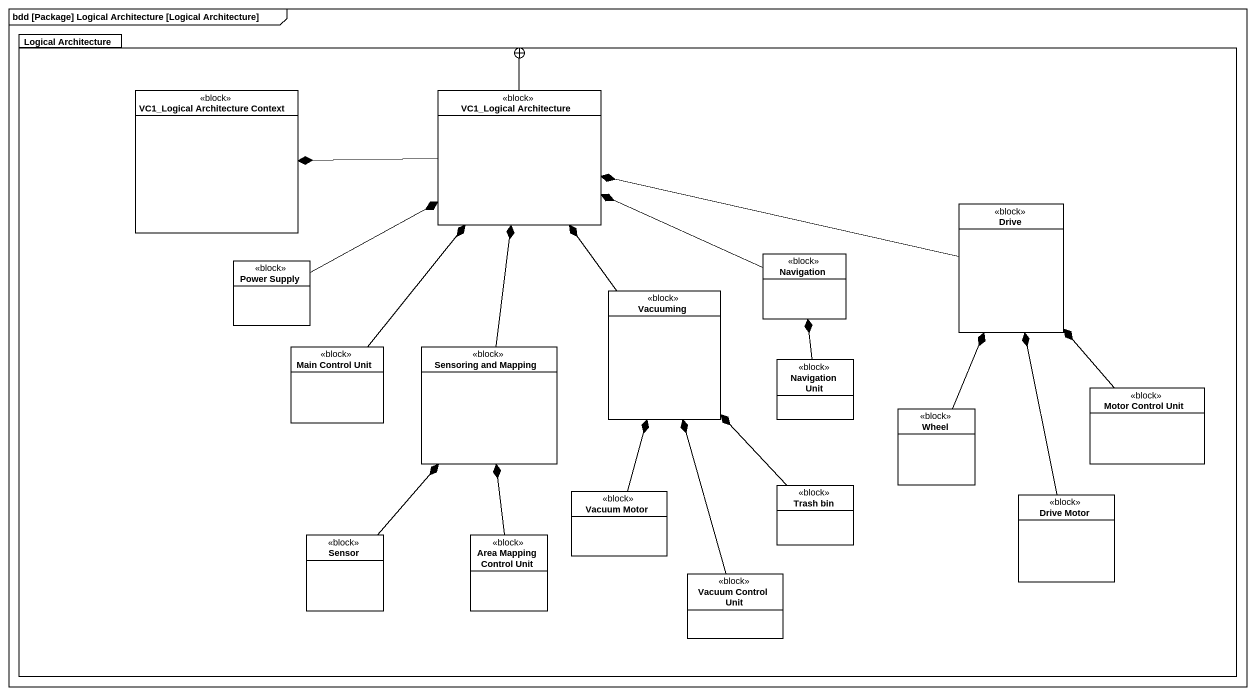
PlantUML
@startuml
mainframe bdd [Package] Logical Architecture [Logical Architecture]
hide circle
hide empty members
package "Logical Architecture" as Logical_Architecture {
  class "VC1_Logical Architecture Context" as VC1_Logical_Architecture <<block>>
  class "VC1_Logical Architecture" as VC1_Logical_Architecture_2 <<block>>
  class Drive <<block>>
  class "Power Supply" as Power_Supply <<block>>
  class Navigation <<block>>
  class Vacuuming <<block>>
  class "Main Control Unit" as Main_Control_Unit <<block>>
  class "Sensoring and Mapping" as Sensoring_and_Mapping <<block>>
  class "Navigation Unit" as Navigation_Unit <<block>>
  class "Motor Control Unit" as Motor_Control_Unit <<block>>
  class Wheel <<block>>
  class "Vacuum Motor" as Vacuum_Motor <<block>>
  class "Trash bin" as Trash_bin <<block>>
  class "Drive Motor" as Drive_Motor <<block>>
  class Sensor <<block>>
  class "Area Mapping Control Unit" as Area_Mapping_Control_Unit <<block>>
  class "Vacuum Control Unit" as Vacuum_Control_Unit <<block>>
}
VC1_Logical_Architecture_2 --+ Logical_Architecture
VC1_Logical_Architecture_2 -left-* VC1_Logical_Architecture
Drive -left-* VC1_Logical_Architecture_2
Power_Supply -right-* VC1_Logical_Architecture_2
Navigation -left-* VC1_Logical_Architecture_2
Vacuuming -up-* VC1_Logical_Architecture_2
Main_Control_Unit -up-* VC1_Logical_Architecture_2
Sensoring_and_Mapping -up-* VC1_Logical_Architecture_2
Navigation_Unit -up-* Navigation
Motor_Control_Unit -up-* Drive
Wheel -up-* Drive
Vacuum_Motor -up-* Vacuuming
Trash_bin -up-* Vacuuming
Drive_Motor -up-* Drive
Sensor -up-* Sensoring_and_Mapping
Area_Mapping_Control_Unit -up-* Sensoring_and_Mapping
Vacuum_Control_Unit -up-* Vacuuming
@enduml
